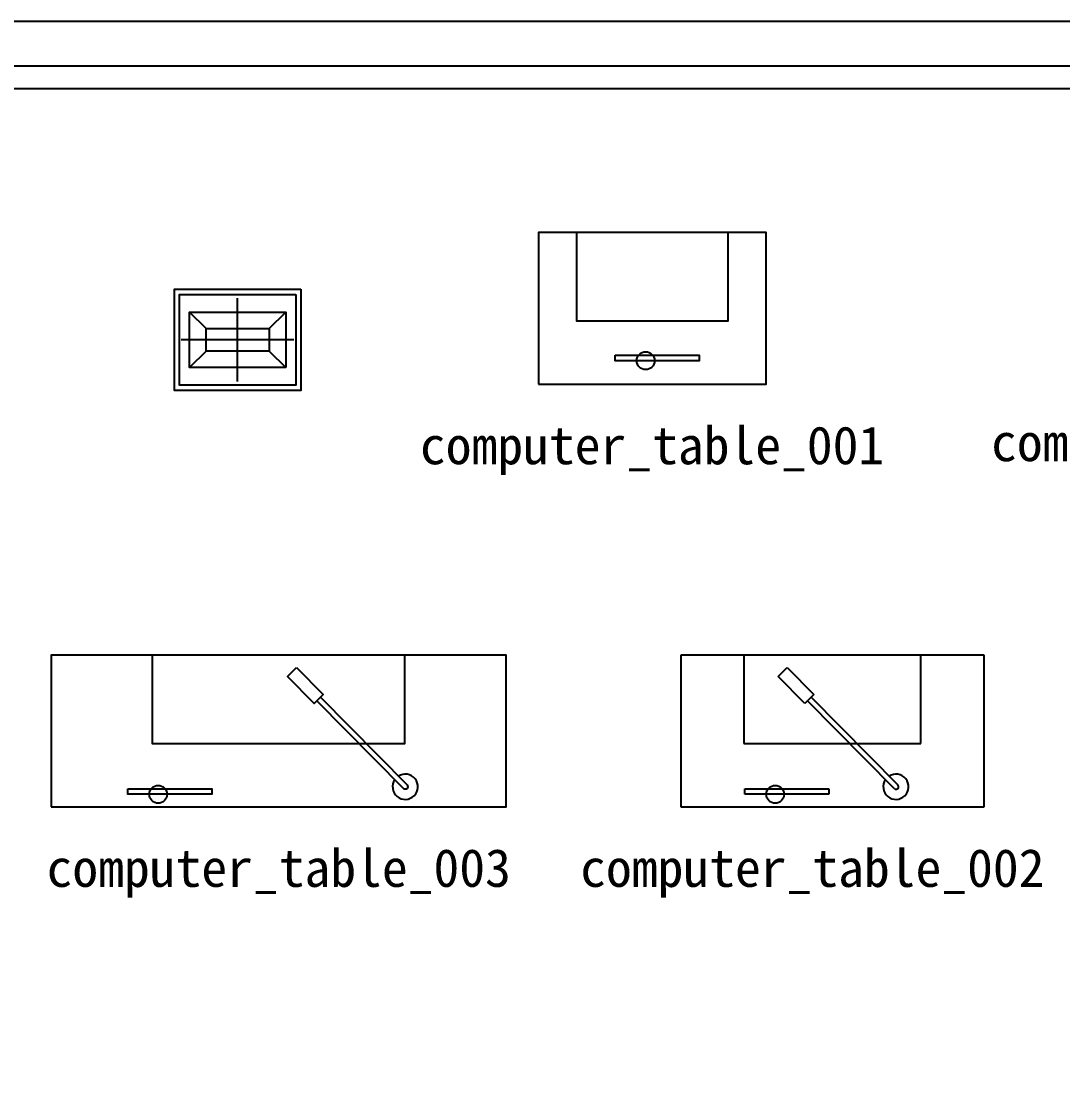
# Model space of a CAD drawing. Extents: x 422240 to 534325, y -8262 to 172635.
# Drawn here: x 456955 to 461073, y 38229 to 42472 of the extents above; entities that cross this region are included whole.
import ezdxf

# ---------------------------------------------------------------- set-up
doc = ezdxf.new("R2010")
doc.units = 0
doc.header["$LTSCALE"] = 1000
doc.header["$MEASUREMENT"] = 0
doc.layers.add('PM-家具', color=146, linetype='Continuous')
doc.styles.get("Standard").update_dxf_attribs({"font": 'gbenor.shx', "bigfont": 'gbcbig.shx'})

# ---------------------------------------------------------------- blocks, each defined once
blk = doc.blocks.new('儿童房平面摆放方案图例')
at = {"color": 251}
blk.add_line((80419.2, 2265.3), (65764.7, 2265.3), dxfattribs=at)
blk.add_line((80315.9, 2162), (65868.1, 2162))
blk.add_lwpolyline([(65528.4, -8203), (80625.9, -8203), (80625.9, 2472), (65528.4, 2472)], close=True)
blk = doc.blocks.new('儿童房床头柜')
at = {"color": 250, "linetype": 'Continuous'}
for p, q in [((458335.5, 44837), (458335.5, 45167)), ((458210.5, 45047), (458145.5, 45112)), ((458460.5, 45047), (458525.5, 45112)), ((458558.3, 45002), (458112.7, 45002)), ((458210.5, 44957), (458145.5, 44892)), ((458460.5, 44957), (458525.5, 44892))]:
    blk.add_line(p, q, dxfattribs=at)
at = {"linetype": 'Continuous'}
for points in [[(458585.5, 45202), (458585.5, 44802), (458085.5, 44802), (458085.5, 45202)], [(458525.5, 44892), (458145.5, 44892), (458145.5, 45112), (458525.5, 45112)]]:
    blk.add_lwpolyline(points, close=True, dxfattribs=at)
at = {"color": 250, "linetype": 'Continuous'}
for points in [[(458565.5, 45182), (458565.5, 44822), (458105.5, 44822), (458105.5, 45182)], [(458460.5, 44957), (458210.5, 44957), (458210.5, 45047), (458460.5, 45047)]]:
    blk.add_lwpolyline(points, close=True, dxfattribs=at)
blk = doc.blocks.new('1800柜子')
at = {"linetype": 'Continuous'}
blk.add_lwpolyline([(482038, 42521.2), (483838, 42521.2), (483838, 43121.2), (482038, 43121.2)], close=True, dxfattribs=at)
at = {"color": 251, "linetype": 'Continuous'}
blk.add_lwpolyline([(482438, 43121.2), (482438, 42771.2), (483438, 42771.2), (483438, 43121.2)], dxfattribs=at)
at = {"color": 251, "ltscale": 0.1}
blk.add_lwpolyline([(483009.2, 43071.8), (483114.5, 42965.1), (483078.9, 42929.9), (482973.6, 43036.7)], close=True, dxfattribs=at)
blk.add_lwpolyline([(483103.9, 42954.5), (483446.2, 42607.5, -1), (483432, 42593.5), (483089.6, 42940.5)], format="xyb", close=True, dxfattribs=at)
at = {"color": 251, "linetype": 'Continuous'}
blk.add_lwpolyline([(482341.3, 42592.6), (482673.6, 42592.6), (482673.6, 42570.4), (482341.3, 42570.4)], close=True, dxfattribs=at)
blk.add_circle((482461.5, 42570.4), 35.3, dxfattribs=at)
at = {"color": 251, "ltscale": 0.1}
blk.add_arc((483439.1, 42600.5), 50, 146.1522, 123.0783, dxfattribs=at)
blk = doc.blocks.new('1200桌子')
at = {"linetype": 'Continuous'}
for p, q in [((486610, 43121.2), (485410, 43121.2)), ((485410, 43121.2), (485410, 42521.2)), ((486610, 42521.2), (486610, 43121.2)), ((485410, 42521.2), (486610, 42521.2))]:
    blk.add_line(p, q, dxfattribs=at)
at = {"color": 251, "linetype": 'Continuous'}
for p, q in [((485660, 43121.2), (485660, 42771.2)), ((486360, 42771.2), (486360, 43121.2)), ((485660, 42771.2), (486360, 42771.2)), ((485663.3, 42592.6), (485995.6, 42592.6)), ((485663.3, 42570.4), (485663.3, 42592.6)), ((485995.6, 42570.4), (485663.3, 42570.4)), ((485995.6, 42592.6), (485995.6, 42570.4))]:
    blk.add_line(p, q, dxfattribs=at)
at = {"color": 251, "ltscale": 0.1}
for p, q in [((485795.6, 43036.7), (485831.2, 43071.8)), ((485831.2, 43071.8), (485936.5, 42965.1)), ((485900.9, 42929.9), (485795.6, 43036.7)), ((485936.5, 42965.1), (485900.9, 42929.9)), ((485911.6, 42940.5), (485925.9, 42954.5)), ((486254, 42593.5), (485911.6, 42940.5)), ((485925.9, 42954.5), (486268.2, 42607.5))]:
    blk.add_line(p, q, dxfattribs=at)
at = {"color": 251, "linetype": 'Continuous'}
blk.add_circle((485783.5, 42570.4), 35.3, dxfattribs=at)
at = {"color": 251, "ltscale": 0.1}
for radius, start, end in [(50, 146.1522, 123.0783), (10, 224.6152, 44.6152)]:
    blk.add_arc((486261.1, 42600.5), radius, start, end, dxfattribs=at)
blk = doc.blocks.new('900桌子')
at = {"linetype": 'Continuous'}
blk.add_lwpolyline([(488038.5, 42521.2), (488938.5, 42521.2), (488938.5, 43121.2), (488038.5, 43121.2)], close=True, dxfattribs=at)
at = {"color": 251, "linetype": 'Continuous'}
blk.add_lwpolyline([(488188.5, 43121.2), (488188.5, 42771.2), (488788.5, 42771.2), (488788.5, 43121.2)], dxfattribs=at)
blk.add_lwpolyline([(488341.8, 42636.1), (488674.1, 42636.1), (488674.1, 42613.9), (488341.8, 42613.9)], close=True, dxfattribs=at)
blk.add_circle((488462, 42613.9), 35.3, dxfattribs=at)

msp = doc.modelspace()

# ---------------------------------------------------------------- block references
at = {"xscale": 0.8588563178291333, "yscale": 0.8588563178291333, "zscale": 0.8588563178291333}
msp.add_blockref('儿童房平面摆放方案图例', (395823.4, 40348.9), dxfattribs=at)
at = {"layer": 'PM-家具'}
for name, p in [('900桌子', (-29038, -1484.5)), ('儿童房床头柜', (-525.5, -3790)), ('1800柜子', (-24966, -3157)), ('1200桌子', (-25847, -3157))]:
    msp.add_blockref(name, p, dxfattribs=at)

# ---------------------------------------------------------------- texts
at = {"char_height": 150, "attachment_point": 1}
for s, insert in [('{\\f@FangSong|b0|i0|c134|p49;computer_table_001}', (458531.1, 40869.7)), ('{\\f@FangSong|b0|i0|c134|p49;computer_chair_001}', (460790.6, 40881.8)), ('{\\f@FangSong|b0|i0|c134|p49;computer_table_003}', (457054.1, 39197.2)), ('{\\f@FangSong|b0|i0|c134|p49;computer_table_002}', (459165.1, 39197.2))]:
    msp.add_mtext_dynamic_manual_height_columns(s, width=1434.402, gutter_width=1750, heights=[0], dxfattribs=dict(at, insert=insert))

doc.saveas('drawing.dxf')
